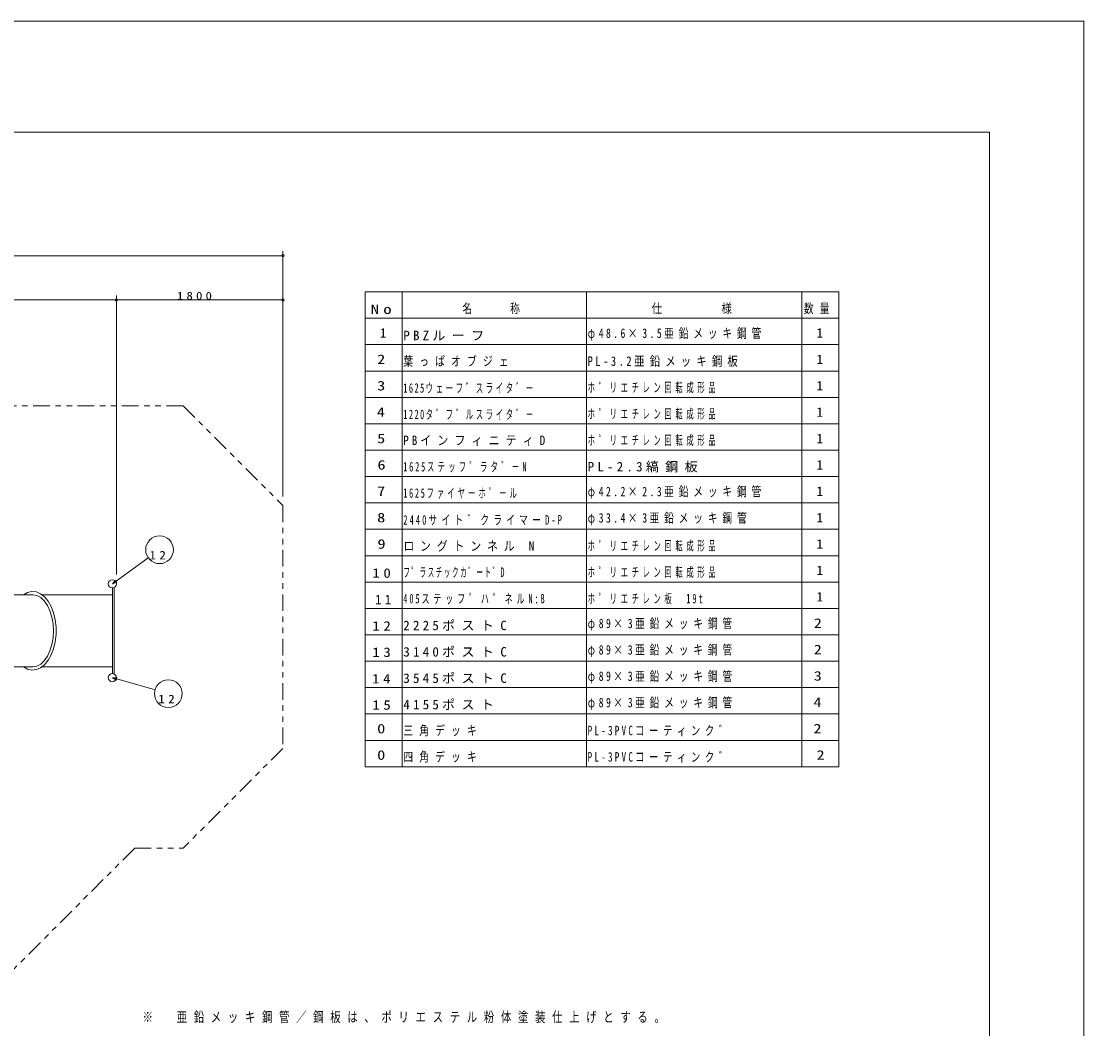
# Model space of a CAD drawing. Units: millimetres on the paper. Extents: x 0 to 420, y -594 to 297.
# Drawn here: x 228.5 to 420, y 115.4 to 297 of the extents above; entities that cross this region are included whole.
import ezdxf
from ezdxf.enums import TextEntityAlignment as Align

# ---------------------------------------------------------------- set-up
doc = ezdxf.new("R2010")
doc.units = ezdxf.units.MM
doc.linetypes.add('USER3', pattern=[8, 3, -1, 1, -1, 1, -1])
for name, color, linetype, lineweight in [('0_2', 7, 'Continuous', 13), ('2D', 7, 'Continuous', 13), ('2D_DIMENSION', 7, 'Continuous', 13), ('2D_OUTLINE', 7, 'USER3', 13), ('FMT', 7, 'Continuous', 13), ('TEXT', 7, 'Continuous', 13)]:
    doc.layers.add(name, color=color, linetype=linetype, lineweight=lineweight)
doc.styles.add('ＭＳ ゴシック', font='')
doc.styles.get('ＭＳ ゴシック').set_extended_font_data('MS Gothic')

msp = doc.modelspace()

# ---------------------------------------------------------------- linework, layer by layer
at = {"layer": '0_2'}
for p, q in [((275.681, 254.727), (275.265, 254.727)), ((245.681, 246.756), (245.265, 246.756)), ((245.681, 246.756), (246.098, 246.756)), ((275.681, 246.756), (275.265, 246.756)), ((224.343, 193.607), (230.599, 193.607)), ((229.657, 194.028), (228.902, 193.607)), ((230.446, 194.203), (229.657, 194.028)), ((231.241, 194.125), (230.446, 194.203)), ((231.325, 193.483), (230.599, 193.607)), ((232.013, 193.798), (231.241, 194.125)), ((232.022, 193.114), (231.325, 193.483)), ((232.734, 193.232), (232.013, 193.798)), ((232.298, 193.607), (244.939, 193.607)), ((232.665, 192.515), (232.022, 193.114)), ((233.229, 191.708), (232.665, 192.515)), ((233.379, 192.449), (232.734, 193.232)), ((233.691, 190.726), (233.229, 191.708)), ((233.925, 191.477), (233.379, 192.449)), ((234.035, 189.605), (233.691, 190.726)), ((234.353, 190.349), (233.925, 191.477)), ((234.247, 188.389), (234.035, 189.605)), ((234.647, 189.106), (234.353, 190.349)), ((234.318, 187.124), (234.247, 188.389)), ((234.797, 187.793), (234.647, 189.106)), ((234.797, 186.455), (234.797, 187.793)), ((234.035, 184.643), (234.247, 185.859)), ((234.247, 185.859), (234.318, 187.124)), ((234.647, 185.142), (234.797, 186.455)), ((233.691, 183.522), (234.035, 184.643)), ((233.925, 182.771), (234.353, 183.899)), ((234.353, 183.899), (234.647, 185.142)), ((232.665, 181.733), (233.229, 182.539)), ((233.229, 182.539), (233.691, 183.522)), ((233.379, 181.798), (233.925, 182.771)), ((224.343, 180.641), (230.599, 180.641)), ((228.902, 180.641), (229.657, 180.22)), ((229.657, 180.22), (230.446, 180.045)), ((230.446, 180.045), (231.241, 180.123)), ((230.599, 180.641), (231.325, 180.765)), ((231.241, 180.123), (232.013, 180.45)), ((231.325, 180.765), (232.022, 181.134)), ((232.013, 180.45), (232.734, 181.015)), ((232.022, 181.134), (232.665, 181.733)), ((232.298, 180.641), (244.939, 180.641)), ((232.734, 181.015), (233.379, 181.798))]:
    msp.add_line(p, q, dxfattribs=at)
msp.add_lwpolyline([(0, 297), (420, 297), (420, 0), (0, 0)], close=True, dxfattribs=at)
for centre in [(275.681, 254.727), (245.681, 246.756), (245.681, 246.756), (275.681, 246.756)]:
    msp.add_circle(centre, 0.208, dxfattribs=at)
at = {"layer": '2D'}
for p, q in [((290.495, 162.613), (290.495, 248.213)), ((290.495, 248.213), (375.846, 248.213)), ((297.162, 248.213), (297.162, 243.457)), ((330.387, 248.213), (330.387, 243.457)), ((369.18, 248.213), (369.18, 243.457)), ((375.846, 248.213), (375.846, 162.613)), ((290.495, 243.457), (375.846, 243.457)), ((297.162, 243.457), (297.162, 238.701)), ((330.387, 243.457), (330.387, 238.701)), ((369.18, 243.457), (369.18, 238.701)), ((290.495, 238.701), (375.846, 238.701)), ((297.162, 238.701), (297.162, 233.946)), ((330.387, 238.701), (330.387, 233.946)), ((369.18, 238.701), (369.18, 233.946)), ((290.495, 233.946), (375.846, 233.946)), ((297.162, 233.946), (297.162, 229.19)), ((330.387, 233.946), (330.387, 229.19)), ((369.18, 233.946), (369.18, 229.19)), ((290.495, 229.19), (375.846, 229.19)), ((297.162, 229.19), (297.162, 224.435)), ((330.387, 229.19), (330.387, 224.435)), ((369.18, 229.19), (369.18, 224.435)), ((290.495, 224.435), (375.846, 224.435)), ((297.162, 224.435), (297.162, 219.679)), ((330.387, 224.435), (330.387, 219.679)), ((369.18, 224.435), (369.18, 219.679)), ((290.495, 219.679), (375.846, 219.679)), ((297.162, 219.679), (297.162, 214.924)), ((330.387, 219.679), (330.387, 214.924)), ((369.18, 219.679), (369.18, 214.924)), ((290.495, 214.924), (375.846, 214.924)), ((297.162, 214.924), (297.162, 210.168)), ((330.387, 214.924), (330.387, 210.168)), ((369.18, 214.924), (369.18, 210.168)), ((290.495, 210.168), (375.846, 210.168)), ((297.162, 210.168), (297.162, 205.413)), ((330.387, 210.168), (330.387, 205.413)), ((369.18, 210.168), (369.18, 205.413)), ((290.495, 205.413), (375.846, 205.413)), ((297.162, 205.413), (297.162, 200.657)), ((330.387, 205.413), (330.387, 200.657)), ((369.18, 205.413), (369.18, 200.657)), ((251.415, 200.265), (245.614, 196.07)), ((290.495, 200.657), (375.846, 200.657)), ((297.162, 200.657), (297.162, 195.901)), ((330.387, 200.657), (330.387, 195.901)), ((369.18, 200.657), (369.18, 195.901)), ((245.483, 196.251), (244.939, 195.582)), ((245.614, 196.07), (244.939, 195.582)), ((244.939, 195.582), (245.745, 195.889)), ((290.495, 195.901), (375.846, 195.901)), ((297.162, 195.901), (297.162, 191.146)), ((330.387, 195.901), (330.387, 191.146)), ((369.18, 195.901), (369.18, 191.146)), ((244.939, 179.406), (244.939, 194.841)), ((245.256, 179.406), (245.255, 194.841)), ((290.495, 191.146), (375.846, 191.146)), ((297.162, 191.146), (297.162, 186.39)), ((330.387, 191.146), (330.387, 186.39)), ((369.18, 191.146), (369.18, 186.39)), ((290.495, 186.39), (375.846, 186.39)), ((297.162, 186.39), (297.162, 181.635)), ((330.387, 186.39), (330.387, 181.635)), ((369.18, 186.39), (369.18, 181.635)), ((290.495, 181.635), (375.846, 181.635)), ((297.162, 181.635), (297.162, 176.879)), ((330.387, 181.635), (330.387, 176.879)), ((369.18, 181.635), (369.18, 176.879)), ((244.939, 178.666), (245.68, 178.223)), ((245.801, 178.653), (244.939, 178.666)), ((245.741, 178.438), (244.939, 178.666)), ((252.628, 176.485), (245.741, 178.438)), ((290.495, 176.879), (375.846, 176.879)), ((297.162, 176.879), (297.162, 172.124)), ((330.387, 176.879), (330.387, 172.124)), ((369.18, 176.879), (369.18, 172.124)), ((290.495, 172.124), (375.846, 172.124)), ((297.162, 172.124), (297.162, 167.368)), ((330.387, 172.124), (330.387, 167.368)), ((369.18, 172.124), (369.18, 167.368)), ((290.495, 167.368), (375.846, 167.368)), ((297.162, 167.368), (297.162, 162.613)), ((330.387, 167.368), (330.387, 162.613)), ((369.18, 167.368), (369.18, 162.613)), ((375.846, 162.613), (290.495, 162.613))]:
    msp.add_line(p, q, dxfattribs=at)
for centre, radius in [((253.441, 201.73), 2.5), ((244.939, 195.582), 0.741), ((244.939, 178.666), 0.741), ((255.033, 175.803), 2.5)]:
    msp.add_circle(centre, radius, dxfattribs=at)
at = {"layer": '2D_DIMENSION'}
for p, q in [((56.745, 254.727), (275.265, 254.727)), ((275.681, 211.358), (275.681, 255.56)), ((245.681, 197.247), (245.681, 247.589)), ((245.681, 197.247), (245.681, 247.589)), ((275.681, 211.358), (275.681, 247.589)), ((90.078, 246.756), (245.265, 246.756)), ((246.098, 246.756), (275.265, 246.756))]:
    msp.add_line(p, q, dxfattribs=at)
at = {"layer": '2D_OUTLINE'}
for p, q in [((257.673, 227.7), (181.298, 227.7)), ((257.673, 227.7), (275.681, 209.691)), ((275.681, 209.691), (275.681, 165.932)), ((275.681, 165.932), (257.674, 147.925)), ((248.958, 147.925), (217.261, 116.228)), ((248.958, 147.925), (257.674, 147.925))]:
    msp.add_line(p, q, dxfattribs=at)
at = {"layer": 'FMT'}
for p, q in [((28, 277), (403, 277)), ((403, 277), (403, 20))]:
    msp.add_line(p, q, dxfattribs=at)

# ---------------------------------------------------------------- texts
at = {"layer": '2D', "style": 'ＭＳ ゴシック'}
for p in [(293.162, 239.446), (371.846, 239.446), (371.846, 234.69), (371.846, 229.935), (371.846, 225.179), (371.846, 220.424), (371.846, 215.668), (371.846, 210.913), (371.846, 206.157), (371.846, 201.401), (371.846, 196.646), (371.846, 191.89)]:
    msp.add_text('1', height=1.711, dxfattribs=at).set_placement(p, align=Align.BOTTOM_LEFT)
at = {"layer": '2D', "style": 'ＭＳ ゴシック', "width": 1.25}
for s, p in [('2', (292.662, 234.69)), ('3', (292.662, 229.935)), ('4', (292.606, 225.179)), ('5', (292.662, 220.424)), ('6', (292.717, 215.668)), ('7', (292.662, 210.913)), ('8', (292.662, 206.157)), ('9', (292.717, 201.401)), ('2', (371.346, 187.135)), ('2', (371.346, 182.379)), ('3', (371.346, 177.624)), ('4', (371.291, 172.868)), ('0', (292.662, 168.113)), ('2', (371.291, 168.113)), ('0', (292.662, 163.357)), ('2', (371.846, 163.357))]:
    msp.add_text(s, height=1.711, dxfattribs=at).set_placement(p, align=Align.BOTTOM_LEFT)
at = {"layer": '2D', "attachment_point": 7, "style": 'ＭＳ ゴシック'}
for s, insert, char_height in [('\\T1.5;\\W1.3;No', (291.495, 244.201), 1.711), ('\\T1.64;\\W0.75;名\u3000\u3000称', (308.019, 244.201), 1.711), ('\\T1.5;\\W0.8;仕\u3000\\~\\~\\~\\~\\~様', (342.139, 244.201), 1.711), ('\\T1.64;\\W0.75;数量', (369.557, 244.201), 1.711), ('\\T1.5;\\W0.75;φ48.6×3.5亜鉛メッキ鋼管', (330.598, 239.446), 1.711), ('\\T1.5;PBZルーフ', (297.373, 239.446), 1.711), ('\\T1.64;\\W0.75;葉っぱオブジェ', (297.373, 234.69), 1.711), ('\\T1.5;\\W0.8;PL-3.2亜鉛メッキ鋼板', (330.598, 234.69), 1.711), ('\\T1.37;\\W0.55;1625ウェーフ゛スライタ゛ー', (297.373, 229.935), 1.711), ('\\T1.5;\\W0.55;ホ゜リエチレン回転成形品', (330.598, 229.935), 1.711), ('\\T1.37;\\W0.55;1220タ゛フ゛ルスライタ゛ー', (297.373, 225.179), 1.711), ('\\T1.5;\\W0.55;ホ゜リエチレン回転成形品', (330.598, 225.179), 1.711), ('\\T1.55;\\W0.85;PBインフィニティD', (297.373, 220.424), 1.711), ('\\T1.5;\\W0.55;ホ゜リエチレン回転成形品', (330.598, 220.424), 1.711), ('\\T1.45;\\W0.55;1625ステッフ゜ラタ゛ーN', (297.373, 215.668), 1.711), ('\\T1.5;PL-2.3縞鋼板', (330.598, 215.668), 1.711), ('\\T1.42;\\W0.55;1625ファイヤーホ゜ール', (297.373, 210.913), 1.711), ('\\T1.5;\\W0.75;φ42.2×2.3亜鉛メッキ鋼管', (330.598, 210.913), 1.711), ('\\T1.5;\\W0.65;2440サイト゛クライマーD-P', (297.373, 206.157), 1.711), ('\\T1.5;\\W0.75;φ33.4×3亜鉛メッキ鋼管', (330.598, 206.157), 1.711), ('\\T1.52;\\W0.85;ロングトンネル\\~N', (297.373, 201.401), 1.711), ('\\T1.5;\\W0.55;ホ゜リエチレン回転成形品', (330.598, 201.401), 1.711), ('\\T1.5;\\W1.15;12', (251.606, 199.994), 1.527), ('\\T1.5;\\W1.15;10', (291.773, 196.646), 1.711), ('\\T1.22;\\W0.5;フ゜ラスチックカ゛ート゛D', (297.373, 196.646), 1.711), ('\\T1.5;\\W0.55;ホ゜リエチレン回転成形品', (330.598, 196.646), 1.711), ('\\T1.5;11', (292.273, 191.89), 1.711), ('\\T1.49;\\W0.6;405ステッフ゜ハ゜ネルN:B', (297.373, 191.89), 1.711), ('\\T1.5;\\W0.55;ホ゜リエチレン板\u300019t', (330.598, 191.89), 1.711), ('\\T1.5;\\W0.75;φ89×3亜鉛メッキ鋼管', (330.598, 187.135), 1.711), ('\\T1.5;\\W1.15;12', (291.773, 187.135), 1.711), ('\\T1.5;2225ポストC', (297.373, 187.135), 1.711), ('\\T1.5;\\W1.15;13', (291.773, 182.379), 1.711), ('\\T1.5;3140ポストC', (297.373, 182.379), 1.711), ('\\T1.5;\\W0.75;φ89×3亜鉛メッキ鋼管', (330.598, 182.379), 1.711), ('\\T1.5;\\W0.75;φ89×3亜鉛メッキ鋼管', (330.598, 177.624), 1.711), ('\\T1.5;\\W1.15;14', (291.717, 177.624), 1.711), ('\\T1.5;3545ポストC', (297.373, 177.624), 1.711), ('\\T1.5;\\W1.15;12', (253.198, 174.067), 1.527), ('\\T1.5;\\W1.15;15', (291.773, 172.868), 1.711), ('\\T1.5;4155ポスト', (297.373, 172.868), 1.711), ('\\T1.5;\\W0.75;φ89×3亜鉛メッキ鋼管', (330.598, 172.868), 1.711), ('\\T1.64;\\W0.75;三角デッキ', (297.373, 168.113), 1.711), ('\\T1.5;\\W0.7;PL-3PVCコーティンク゛', (330.598, 168.113), 1.711), ('\\T1.64;\\W0.75;四角デッキ', (297.373, 163.357), 1.711), ('\\T1.5;\\W0.7;PL-3PVCコーティンク゛', (330.598, 163.357), 1.711)]:
    msp.add_mtext(s, dxfattribs=dict(at, insert=insert, char_height=char_height))
at = {"layer": '2D_DIMENSION', "insert": (256.574, 246.783), "char_height": 1.405, "attachment_point": 7, "style": 'ＭＳ ゴシック'}
msp.add_mtext('\\T1.5;\\W1.2;1800', dxfattribs=at)
at = {"layer": 'TEXT', "insert": (250.375, 116.38), "char_height": 1.833, "attachment_point": 7, "style": 'ＭＳ ゴシック'}
msp.add_mtext('\\T1.64;\\W0.75;※\u3000亜鉛メッキ鋼管／鋼板は、ポリエステル粉体塗装仕上げとする。', dxfattribs=at)

doc.saveas('drawing.dxf')
